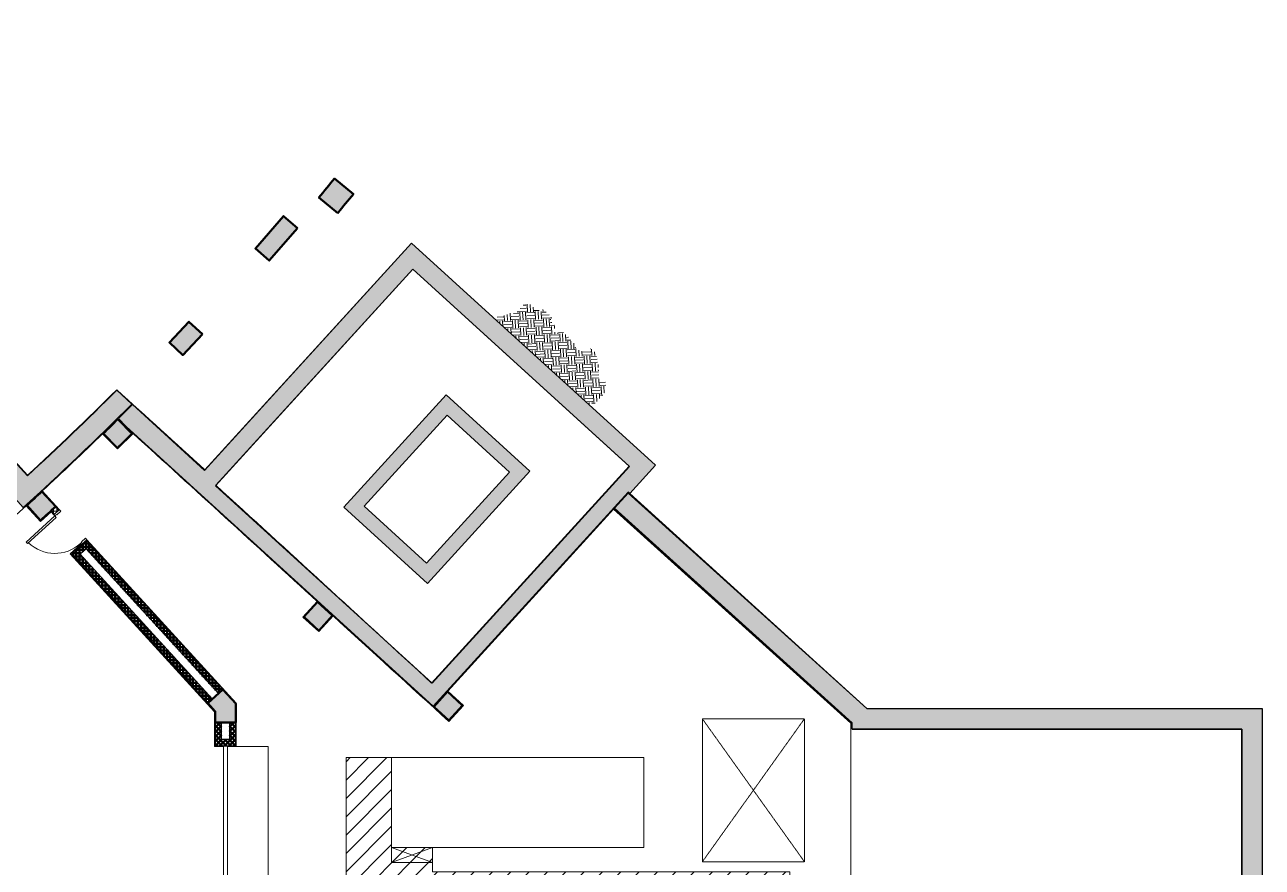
# Model space of a CAD drawing. Header units: inches. Extents: x 228171 to 360635, y 96017 to 200731.
# Drawn here: x 295828 to 326146, y 122648 to 143288 of the extents above; entities that cross this region are included whole.
import ezdxf

# ---------------------------------------------------------------- set-up
doc = ezdxf.new("R2010")
doc.units = ezdxf.units.IN
doc.header["$MEASUREMENT"] = 0
doc.linetypes.add('Lower Floor$0$HIDDEN', pattern=[9.524999999999999, 6.35, -3.175])
for name, color, linetype, lineweight in [('COLUMN - Lower Floor$0$A-G250-M-Walls-Concrete', 251, 'Continuous', 30), ('COLUMN - Lower Floor$0$A-G26-M-Columns-Concrete', 251, 'Continuous', 50), ('COLUMN - Lower Floor$0$A-G262-H-Columns', 251, 'Continuous', 9), ('Lower Floor$0$A-G250-H-Trench', 251, 'Continuous', 9), ('Lower Floor$0$A-G250-M-Trench', 251, 'Continuous', 9), ('Lower Floor$0$A-G250-M-Walls-Blockwork', 251, 'Continuous', 25), ('Lower Floor$0$A-G250-M-Walls-Louvred', 251, 'Continuous', 9), ('Lower Floor$0$A-G251-H-External-Walls', 251, 'Continuous', 5), ('Lower Floor$0$A-G252-H-Internal-Walls', 251, 'Continuous', 9), ('Lower Floor$0$A-G312-M-Wall-Finish-Plaster', 7, 'Continuous', 15), ('Lower Floor$0$A-G322-M-Door', 251, 'Continuous', 15), ('Lower Floor$0$A-G52-M-Plinth', 251, 'Continuous', 9), ('Lower Floor$0$A-Z036-G-Void-Symbology', 251, 'Continuous', 9)]:
    doc.layers.add(name, color=color, linetype=linetype, lineweight=lineweight)
doc.layers.add('Z-Z020-A-Xref', color=7, linetype='Continuous')
pattern_1 = [(90, (189220.6348981593, 257263.1440931406), (-79.375, 7.105427357601002e-15), []), (180, (189220.6348981593, 257263.1440931406), (-7.105427357601002e-15, -79.375), [])]

# ---------------------------------------------------------------- blocks, each defined once
blk = doc.blocks.new('COLUMN - Lower Floor')
at = {"layer": 'COLUMN - Lower Floor$0$A-G262-H-Columns'}
h = blk.add_hatch(color=256, dxfattribs=at)
edge = h.paths.add_edge_path()
edge.add_line((106571.4027449501, -125799.3185053534), (106234.0683205308, -125430.2583901323))
edge.add_arc((102341.0462987949, -121096.8717561632), 5825.277691336474, 311.9358469682542, 312.9210573471135)
edge.add_line((106308.0024286237, -125362.6799146715), (96627.08900819754, -114771.3380799699))
edge.add_arc((56495.3209119322, -70488.6315864771), 59762.16951317318, 273.69945726336533, 312.18484493445754, ccw=False)
edge.add_line((60351.34673700081, -130126.2704545414), (60317.03077675416, -129627.4494296513))
edge.add_arc((60383.57363976126, -130250.0620803192), 626.1584986158333, 93.14673319082681, 96.10043358758338, ccw=False)
edge.add_line((60349.20176513685, -129624.8476853924), (59990.61784737064, -120498.2998416004))
edge.add_arc((56500.0000001071, -70500.00000211783), 50119.99999794934, 273.9936094258472, 274.5655538404867)
edge.add_line((60489.53433304247, -120460.9649207498), (60846.28680035006, -129540.921543872))
edge.add_line((60846.28680035006, -129540.921543872), (60848.22570328874, -129590.2699189861))
edge.add_line((60848.22570328874, -129590.2699189861), (60865.68262515709, -129588.9564758671))
edge.add_arc((56510.70640131131, -70524.85277099216), 59224.43891140279, 274.2169614198618, 312.4371350071279)
edge.add_arc((46192.77479933143, -59289.52994008036), 74478.66135809133, 312.4628601116419, 312.7308167146163)
edge.add_line((96730.63152723186, -113997.8111691909), (97070.11628814542, -114364.8659122147))
edge.add_arc((25113.18461643915, -36539.56229705857), 105993.2917613084, 312.70160766514755, 312.75633564998884, ccw=False)
edge.add_line((96995.74602546776, -114433.5624747043), (106677.3316523645, -125025.6397326253))
edge.add_arc((56499.9999999864, -70500.00000007491), 74099.9999999772, 312.6218763195522, 314.9619633340324)
edge.add_line((108861.8166622479, -122931.3852175602), (109231.813393814, -123268.511976396))
edge.add_arc((56500.00000002368, -70500.00000011356), 74599.99999992352, 312.1596275781986, 314.98006950406335, ccw=False)
edge.add_line((106571.4027449501, -125799.3185053534), (106571.4027449499, -125799.3185053533))
edge.add_line((106571.4027449499, -125799.3185053533), (106571.4027449501, -125799.3185053534))
h = blk.add_hatch(color=256, dxfattribs=at)
edge = h.paths.add_edge_path()
edge.add_line((114276.0635732718, -118587.9961942633), (113814.6430348723, -118204.4714234145))
edge.add_arc((56500.00000159382, -70500.00000139244), 74569.99999789901, 320.2285053874411, 320.6892580214702)
edge.add_line((114196.4083809315, -117742.0295916985), (114660.3832878023, -118122.4602033335))
edge.add_arc((56499.99999868959, -70499.99999899979), 75170.00000166189, 320.22881446009944, 320.6889476599156, ccw=False)
for points in [[(113286.4461965342, -118958.2052223404), (112946.2012467175, -118663.6999182723), (112259.022203892, -119457.604801178), (112599.2671537088, -119752.110105246)], [(110958.3734053744, -121559.0961669067), (110631.5414793951, -121249.7728859197), (110150.371931193, -121758.1781041099), (110477.2038571723, -122067.5013850969)], [(121650.0065148869, -159812.1249964238), (121150.0065148869, -159812.1249964238), (121150.0075142527, -148532.124645941), (121150.0075142526, -148532.1250241017), (134025.0422219763, -148532.1250241017), (134025.0509564282, -142332.156156234), (136425.0282215793, -142332.1595372971), (136425.0282194056, -131228.9800470209), (126875.0282115961, -131228.9800708001), (126875.0282115961, -131074.1244438408), (121056.6698697368, -125821.4672663356), (121393.4286004296, -125451.8744457141), (127238.868414672, -130728.9800469726), (136925.0282193077, -130728.9800470235), (136925.0282216771, -142832.1602416924), (134525.0502520329, -142832.1568606283), (134525.041517582, -149032.1250241017), (121650.0074699545, -149032.1250241017), (121650.0065011215, -159812.1250055371)], [(113778.1315477255, -128114.4261419096), (113441.376383758, -128484.0150480489), (113810.9652898972, -128820.7702120164), (114147.7204538647, -128451.1813058771)], [(111093.272628261, -130597.9743806701), (111462.3321334795, -130260.6391147879), (111775.0291807576, -130602.7433331188), (111775.0291807576, -131066.2376597936), (111275.0291807576, -131066.2376597936), (111275.0291807576, -130796.823982416)], [(117333.284862288, -130650.2604755889), (116963.6959561487, -130313.5053116214), (116626.9407921812, -130683.0942177606), (116996.5296983204, -131019.8493817281)]]:
    blk.add_hatch(color=256, dxfattribs=at).paths.add_polyline_path(points)
h = blk.add_hatch(color=256, dxfattribs=at)
h.paths.add_polyline_path([(121392.053399845, -125423.6885704245), (116612.1572489731, -130669.6240230812), (109092.1078402566, -123817.6448914951), (108901.6379011806, -123624.260314864), (109246.8521985948, -123282.2147555829), (111013.3146345051, -124891.7472319996), (116084.8473524842, -119325.7383611015), (122057.4062830697, -124767.7017552513), (121429.1672789753, -125457.1939807386), (121392.0533913262, -125423.688579774)])
h.paths.add_polyline_path([(116585.8903166137, -130104.5488228725), (121421.6964936443, -124797.2521232082), (116114.3977777693, -119961.4479613263), (111278.5936172152, -125268.744660833), (116585.8903180081, -130104.5488213421)], flags=16)
h = blk.add_hatch(color=256, dxfattribs=at)
h.paths.add_polyline_path([(114424.7630211266, -125794.9747243878), (116930.2214406403, -123045.2332624034), (118977.7439808953, -124910.8568710974), (116472.2855611368, -127660.5983330039)])
h.paths.add_polyline_path([(114919.2038701564, -125771.991104846), (116953.2050601904, -123539.6741115163), (118483.303131845, -124933.840490629), (116449.3019416072, -127166.1574839012)], flags=16)
h = blk.add_hatch(color=256, dxfattribs=at)
edge = h.paths.add_edge_path()
edge.add_line((108878.7925728938, -124346.6337381707), (108530.1560359195, -123988.230940897))
edge.add_arc((56499.9230505708, -70499.9214226885), 74619.99999748955, 314.2083257317123, 314.592242951213)
edge.add_line((108887.3901354462, -123638.3979915217), (109238.4155675751, -123994.4613932005))
edge.add_arc((56499.92304846124, -70499.92142054474), 75120.00000049717, 314.20832775510206, 314.5922398537553, ccw=False)
h = blk.add_hatch(color=256, dxfattribs=at)
edge = h.paths.add_edge_path()
edge.add_line((106995.2022055708, -126116.9844042453), (106659.1033282644, -125746.7985797188))
edge.add_arc((56500.00000164229, -70500.0000019322), 74619.99999748911, 312.236612014128, 312.6205292336287)
edge.add_line((107028.1623108794, -125409.4637880289), (107366.7291584477, -125777.3937946117))
edge.add_arc((56499.99999960788, -70499.99999971634), 75120.00000049721, 312.2366140375173, 312.6205261361706, ccw=False)
at = {"layer": 'COLUMN - Lower Floor$0$A-G250-M-Walls-Concrete'}
blk.add_lwpolyline([(106571.4027449501, -125799.3185053534), (106234.0683205308, -125430.2583901323, 0.004298817714164418), (106308.0024286237, -125362.6799146715), (96627.08900819754, -114771.3380799699, -0.1695205963096173), (60351.34673700081, -130126.2704545414), (60317.03077675416, -129627.4494296513, -0.0128886628671375), (60349.20176513685, -129624.8476853924), (59990.61784737064, -120498.2998416004, 0.002495583474221951), (60489.53433304247, -120460.9649207498), (60846.28680035006, -129540.921543872), (60848.22570328874, -129590.2699189861), (60865.68262515709, -129588.9564758671, 0.1683303593735006), (96474.22419993022, -114233.5636823191, 0.001169181776341897), (96730.63152723186, -113997.8111691909), (97070.11628814542, -114364.8659122147, -0.0002387958866543937), (96995.74602546776, -114433.5624747043), (106677.3316523645, -125025.6397326253, 0.01021091064662063), (108861.8166622479, -122931.3852175602), (109231.813393814, -123268.511976396, -0.0123071208023742), (106571.4027449501, -125799.3185053534), (106571.4027449499, -125799.3185053533)], format="xyb", close=True, dxfattribs=at)
for points in [[(121392.053399845, -125423.6885704245), (116612.1572489731, -130669.6240230812), (109092.1078402566, -123817.6448914951), (108901.6379011806, -123624.260314864), (109246.8521985948, -123282.2147555829), (111013.3146345051, -124891.7472319996), (116084.8473524842, -119325.7383611015), (122057.4062830697, -124767.7017552513), (121429.1672789753, -125457.1939807386), (121392.0533913262, -125423.688579774)], [(116585.8903166137, -130104.5488228725), (121421.6964936443, -124797.2521232082), (116114.3977777693, -119961.4479613263), (111278.5936172152, -125268.744660833), (111278.5936172152, -125268.744660833), (116585.8903180081, -130104.5488213421)], [(114424.7630211266, -125794.9747243878), (116930.2214406403, -123045.2332624034), (118977.7439808953, -124910.8568710974), (116472.2855611368, -127660.5983330039)], [(114919.2038701564, -125771.991104846), (116953.2050601904, -123539.6741115163), (118483.303131845, -124933.840490629), (116449.3019416072, -127166.1574839012)], [(121650.0065148869, -159812.1249964238), (121150.0065148869, -159812.1249964238), (121150.0075142527, -148532.124645941), (121150.0075142526, -148532.1250241017), (134025.0422219763, -148532.1250241017), (134025.0509564282, -142332.156156234), (136425.0282215793, -142332.1595372971), (136425.0282194056, -131228.9800470209), (126875.0282115961, -131228.9800708001), (126875.0282115961, -131074.1244438408), (121056.6698697368, -125821.4672663356), (121393.4286004296, -125451.8744457141), (127238.868414672, -130728.9800469726), (136925.0282193077, -130728.9800470235), (136925.0282216771, -142832.1602416924), (134525.0502520329, -142832.1568606283), (134525.041517582, -149032.1250241017), (121650.0074699545, -149032.1250241017), (121650.0065011215, -159812.1250055371)]]:
    blk.add_lwpolyline(points, close=True, dxfattribs=at)
at = {"layer": 'COLUMN - Lower Floor$0$A-G26-M-Columns-Concrete'}
for points in [[(114276.0635732718, -118587.9961942633), (113814.6430348723, -118204.4714234145, 0.002010415333799121), (114196.4083809315, -117742.0295916985), (114660.3832878023, -118122.4602033335, -0.002007712531261424), (114276.0635732718, -118587.9961942633)], [(114276.0635732718, -118587.9961942633), (113814.6430348723, -118204.4714234145, 0.002010415333729772), (114196.4083809315, -117742.0295916985), (114660.3832878023, -118122.4602033335, -0.002007712531311705)], [(108878.7925728938, -124346.6337381707), (108530.1560359195, -123988.230940897, 0.001675156450757713), (108887.3901354462, -123638.3979915217), (109238.4155675751, -123994.4613932005, -0.001675134106782758), (108878.7925728938, -124346.6337381707)], [(106995.2022055708, -126116.9844042453), (106659.1033282644, -125746.7985797188, 0.001675156450757713), (107028.1623108794, -125409.4637880289), (107366.7291584477, -125777.3937946117, -0.001675134106782758), (106995.2022055708, -126116.9844042453)]]:
    blk.add_lwpolyline(points, format="xyb", close=True, dxfattribs=at)
for points in [[(113286.4461965342, -118958.2052223404), (112946.2012467175, -118663.6999182723), (112259.022203892, -119457.604801178), (112599.2671537088, -119752.110105246)], [(110958.3734053744, -121559.0961669067), (110631.5414793951, -121249.7728859197), (110150.371931193, -121758.1781041099), (110477.2038571723, -122067.5013850969)], [(113778.1315477255, -128114.4261419096), (113441.376383758, -128484.0150480489), (113810.9652898972, -128820.7702120164), (114147.7204538647, -128451.1813058771)], [(111093.272628261, -130597.9743806701), (111462.3321334795, -130260.6391147879), (111775.0291807576, -130602.7433331188), (111775.0291807576, -131066.2376597936), (111275.0291807576, -131066.2376597936), (111275.0291807576, -130796.823982416)], [(111093.272628261, -130597.9743806701), (111462.3321334795, -130260.6391147879), (111775.0291807576, -130602.7433331188), (111775.0291807576, -131066.2376597936), (111275.0291807576, -131066.2376597936), (111275.0291807576, -130796.823982416)], [(117333.284862288, -130650.2604755889), (116963.6959561487, -130313.5053116214), (116626.9407921812, -130683.0942177606), (116996.5296983204, -131019.8493817281)]]:
    blk.add_lwpolyline(points, close=True, dxfattribs=at)

msp = doc.modelspace()

# ---------------------------------------------------------------- hatches: boundary and pattern name
at = {"layer": 'Lower Floor$0$A-G250-H-Trench'}
h = msp.add_hatch(dxfattribs=at)
h.set_pattern_fill('LINE', color=256, scale=100, angle=45, style=0)
h.set_pattern_definition([(45, (189220.6348981593, 257263.1440931406), (-224.5064030267288, 224.5064030267289), [])])
h.paths.add_polyline_path([(305815.6631090212, 122534.164008781), (305815.6631090213, 123134.1640269159), (304815.6631090213, 123134.1640288092), (304815.6631090213, 125334.1640269164), (303699.0951909033, 125334.1647967931), (303699.096679209, 116531.008896445), (313170.6638991943, 116531.008896445), (313170.6638991816, 116531.0092561822), (314570.6638991943, 116531.0088964451), (314570.6638991943, 117531.008896445), (314570.6639899265, 122534.1638536362), (305815.6631090212, 122534.1638536362)])
h.paths.add_polyline_path([(313370.6638991943, 117531.008896445), (305815.6594524765, 117531.008896445), (305815.6594524765, 117831.0020017767), (304699.0967619554, 117831.0026933913), (304699.0968158718, 121334.1638536361), (304899.09681895, 121534.1638536361), (313370.6639717915, 121534.1638536362), (313570.6639681645, 121334.1638536362), (313570.6639028213, 117731.008896445)], flags=16)
at = {"layer": 'Lower Floor$0$A-G251-H-External-Walls'}
h = msp.add_hatch(dxfattribs=at)
h.set_pattern_fill('EARTH', color=256, scale=30, angle=92.66143564726377, style=0)
h.set_pattern_definition([(92.66143564726373, (235857.2793126464, 155967.1371559477), (-199.1402165064319, 181.4488196979287), [190.5, -190.5]), (92.66143564726373, (235785.918868358, 155963.8200190462), (-199.1402165064319, 181.4488196979287), [190.5, -190.5]), (92.66143564726373, (235714.5584240697, 155960.5028821446), (-199.1402165064319, 181.4488196979287), [190.5, -190.5]), (182.6614356472638, (235689.6658970064, 155983.1839846068), (-181.4488196979287, -199.1402165064319), [190.5, -190.5]), (182.6614356472638, (235686.3487601048, 156054.5444288951), (-181.4488196979287, -199.1402165064319), [190.5, -190.5]), (182.6614356472638, (235683.0316232032, 156125.9048731834), (-181.4488196979287, -199.1402165064319), [190.5, -190.5])])
h.paths.add_polyline_path([(308708.9356455618, 136019.8224847204), (308715.5226129038, 136027.0516863476), (308708.3000962801, 136033.6325625745), (308714.8894364493, 136040.8643683813), (308714.2526440494, 136054.6755789163), (308713.6182244767, 136068.4893936309), (308720.2051918187, 136075.718595258), (308719.5720153641, 136089.5312772918), (308732.7483228754, 136103.9922847257), (308725.5245631335, 136110.5742936335), (308732.1115304755, 136117.8034952607), (308717.6652541098, 136130.9663803953), (308717.0308345372, 136144.78019511), (308529.2230261935, 136315.9033652654), (308483.1047634907, 136265.2885371567), (308469.2940364068, 136264.6413444373), (308454.8477600412, 136277.804229572), (308448.258419872, 136270.5724237652), (308419.3646240226, 136296.8993267155), (308405.5538969387, 136296.2521339961), (308391.7420401457, 136295.6012044162), (308385.1550728038, 136288.3720027891), (308371.3419728927, 136287.7222058901), (308357.5312458088, 136287.0750131707), (308350.3087291852, 136293.6558893974), (308336.4956292739, 136293.0060924986), (308329.908661932, 136285.7768908714), (308293.792349459, 136318.6846700485), (308300.379316801, 136325.9138716756), (308293.1555570591, 136332.4958805834), (308299.7448972283, 136339.7276863902), (308292.5211374864, 136346.309695298), (308299.1081048285, 136353.5388969252), (308176.3104048071, 136465.4273849532), (308169.7234374651, 136458.1981833261), (308162.5009208414, 136464.779059553), (308149.3246133302, 136450.3180521191), (308142.1008535883, 136456.9000610268), (308128.9245460771, 136442.4390535929), (308114.4782697115, 136455.6019387275), (308101.3019622003, 136441.1409312936), (308094.0782024584, 136447.7229402014), (308080.9018949472, 136433.2619327674), (308067.0887950361, 136432.6121358684), (308046.6899709011, 136424.7320046613), (307908.3375556202, 136272.8901245152), (307901.1137958783, 136279.472133423), (307868.1742135136, 136243.3209169275), (307854.3611136028, 136242.6711200289), (307841.1848060916, 136228.2101125949), (307827.3740790074, 136227.5629198752), (307813.5622222148, 136226.9119902956), (307793.7989473613, 136205.2217812342), (307779.9858474505, 136204.5719843355), (307760.222572597, 136182.881775274), (307716.8825003821, 136222.3715633589), (307683.9405451905, 136186.2177426841), (307676.7167854487, 136192.7997515919), (307662.9073014829, 136192.1514261917), (307642.5048614029, 136184.2698234862), (307614.8810344079, 136182.9728338678), (307601.7047268967, 136168.5118264338), (307574.0821430199, 136167.2137041345), (307539.8725918008, 136158.6863802078), (307512.8831843788, 136143.5755758751), (307478.6736331597, 136135.0482519484), (307457.636773507, 136140.9804639575), (307437.237949372, 136133.1003327504), (307423.4272222879, 136132.4531400307), (307416.203462546, 136139.0351489385), (307351.9809491246, 136072.7157167967), (309672.7581900757, 133958.1137617527), (309708.5546559706, 133997.4004100779), (309715.7784157125, 133990.8184011701), (309728.9547232237, 134005.279408604), (309742.7642071897, 134005.9277340046), (309749.9879669316, 133999.3457250968), (309756.5773071005, 134006.5775309033), (309771.0248265843, 133993.4135130877), (309777.6117939266, 134000.6427147152), (309784.8343105504, 133994.0618384883), (310028.5971859212, 134261.5917781065), (310021.3746692975, 134268.1726543334), (310027.9640094664, 134275.4044601399), (310027.3272170668, 134289.2156706752), (310033.9165572357, 134296.4474764817), (310033.2797648361, 134310.258687017), (310032.6453452631, 134324.0725017312), (310045.8216527743, 134338.5335091652), (310045.1861034929, 134352.3435870196), (310037.962343751, 134358.9255959274), (310051.1386512622, 134373.3866033613), (310043.9148915203, 134379.9686122691), (310057.0911990316, 134394.4296197031), (310049.8686824078, 134401.01049593), (310063.044989919, 134415.471503364), (310062.410570346, 134429.2853180782), (310068.9975376883, 134436.5145197057), (310068.3631181153, 134450.32833442), (310067.7275688339, 134464.1384122744), (310074.3169090028, 134471.3702180809), (310073.6801166032, 134485.1814286162), (310080.2694567721, 134492.4132344227), (310073.0456970302, 134498.9952433305), (310079.6326643725, 134506.2244449579), (310036.2925921577, 134545.7142330428), (310029.7056248154, 134538.4850314153), (310022.4818650735, 134545.0670403231), (310015.8925249046, 134537.8352345166), (310002.0830409385, 134537.186909116), (309988.2699410278, 134536.5371122173), (309981.6829736855, 134529.3079105899), (309974.4592139436, 134535.8899194977), (309960.647357151, 134535.2389899181), (309946.8366300667, 134534.5917971984), (309910.7190744755, 134567.5007090564), (309917.3060418178, 134574.7299106839), (309902.8597654522, 134587.8927958186), (309902.2253458792, 134601.7066105329), (309901.5897965977, 134615.5166883873), (309894.3660368558, 134622.0986972951), (309900.9553770248, 134629.3305031016), (309886.5091006591, 134642.4933882363), (309885.8723082595, 134656.3045987716), (309892.4616484285, 134663.5364045781), (309885.2378886865, 134670.1184134858), (309877.3785796633, 134690.510500248), (309890.5548871745, 134704.971507682), (309889.9204676014, 134718.7853223963), (309882.6979509777, 134725.3661986232), (309881.4267390051, 134752.9912238727), (309888.0160791744, 134760.2230296796), (309880.7923194325, 134766.8050385874), (309880.1567701507, 134780.6151164414), (309893.333077662, 134795.0761238754), (309886.1093179201, 134801.6581327832), (309885.4748983474, 134815.4719474978), (309884.8393490658, 134829.2820253517), (309877.6155893239, 134835.8640342595), (309876.9811697511, 134849.6778489742), (309876.3456204695, 134863.4879268282), (309875.7112008968, 134877.3017415428), (309882.2981682388, 134884.5309431699), (309875.0744084969, 134891.1129520777), (309874.4412320424, 134904.9256341115), (309881.0281993844, 134912.1548357386), (309880.3937798117, 134925.9686504532), (309873.1700200699, 134932.550659361), (309879.7569874118, 134939.7798609881), (309879.1225678392, 134953.5936757028), (309871.2632588155, 134973.9857624646), (309864.0394990736, 134980.5677713724), (309863.4063226191, 134994.3804534061), (309862.7695302192, 135008.1916639411), (309869.3588703884, 135015.4234697479), (309854.9125940228, 135028.5863548826), (309854.2758016229, 135042.3975654175), (309860.2283493922, 135063.4405817593), (309853.0058327685, 135070.0214579862), (309852.3714131958, 135083.8352727008), (309851.7346207959, 135097.6464832358), (309851.1002012233, 135111.4602979504), (309850.4646519415, 135125.2703758044), (309843.2408921996, 135131.8523847122), (309842.606472627, 135145.6661994268), (309841.9709233452, 135159.4762772809), (309834.7471636033, 135166.0582861887), (309834.1127440307, 135179.8721009033), (309833.4771947489, 135193.6821787574), (309819.0296752651, 135206.8461965729), (309818.3964988106, 135220.6588786066), (309810.5359466688, 135241.0520980494), (309796.0896703033, 135254.2149831839), (309802.6790104726, 135261.4467889908), (309701.5513465588, 135353.5903829763), (309694.9620063896, 135346.3585771695), (309687.7382466477, 135352.9405860773), (309681.1512793057, 135345.7113844502), (309660.7524551708, 135337.8312532431), (309653.5286954289, 135344.4132621509), (309640.3523879176, 135329.9522547169), (309633.1286281758, 135336.5342636248), (309626.5392880065, 135329.3024578179), (309619.3167713828, 135335.8833340448), (309612.7298040408, 135328.6541324177), (309598.9167041297, 135328.0043355186), (309591.6929443878, 135334.5863444264), (309578.5166368767, 135320.1253369925), (309571.2941202529, 135326.7062132194), (309551.5308453997, 135305.0160041582), (309544.3070856578, 135311.598013066), (309517.9544706354, 135282.6759981981), (309503.5069511516, 135295.8400160137), (309496.9176109824, 135288.6082102069), (309489.6950943587, 135295.1890864338), (309483.1081270167, 135287.9598848067), (309468.6606075329, 135301.1239026223), (309462.0712673637, 135293.8920968154), (309440.4012312563, 135313.6369908579), (309433.8142639142, 135306.4077892308), (309426.5917472905, 135312.9886654577), (309412.7786473794, 135312.3388685586), (309405.5548876375, 135318.9208774664), (309391.7454036719, 135318.272552066), (309385.1560635027, 135311.0407462592), (309334.5922315458, 135357.112543252), (309326.7340522313, 135377.5083668744), (309319.5115356076, 135384.0892431013), (309311.6509834658, 135404.4824625441), (309303.7940472693, 135424.8771534856), (309296.5702875275, 135431.4591623934), (309295.9347382457, 135445.2692402474), (309295.3003186731, 135459.083054962), (309301.887286015, 135466.3122565892), (309215.207141585, 135545.2918327592), (309214.5727220124, 135559.1056474738), (309185.6789261629, 135585.4325504241), (309185.042133763, 135599.243760959), (308990.0118087956, 135776.9478073413), (308976.8355012845, 135762.4867999073), (308963.0247742006, 135761.839607188), (308955.8010144587, 135768.4216160958), (308942.6247069475, 135753.9606086618), (308928.8128501545, 135753.3096790819), (308915.0021230706, 135752.6624863626), (308894.6020558176, 135744.7834878364), (308888.0127156483, 135737.5516820296), (308874.2032316826, 135736.9033566293), (308867.6138915134, 135729.6715508225), (308860.3901317715, 135736.2535597303), (308846.5794046876, 135735.606367011), (308839.9900645184, 135728.3745612041), (308803.8737520454, 135761.2823403812), (308810.4630922147, 135768.514146188), (308796.0155727307, 135781.6781640038), (308802.6025400727, 135788.9073656309), (308801.9693636184, 135802.7200476645), (308794.7456038765, 135809.3020565723), (308807.9219113877, 135823.7630640062), (308800.6981516458, 135830.345072914), (308813.874459157, 135844.806080348), (308806.6519425333, 135851.3869565749), (308806.0151501333, 135865.1981671098), (308825.7807978138, 135886.8909803506), (308818.5570380719, 135893.4729892584), (308825.1440054139, 135900.7021908856), (308817.9214887901, 135907.2830671125), (308817.2870692175, 135921.0968818271)])
at = {"layer": 'Lower Floor$0$A-G252-H-Internal-Walls'}
h = msp.add_hatch(dxfattribs=at)
h.set_pattern_fill('ANSI37', color=256, scale=25, angle=45, style=0)
h.set_pattern_definition(pattern_1)
h.paths.add_polyline_path([(296475.6959931055, 131383.2003115534), (296553.4529153996, 131298.1291758132), (296663.9777068805, 131399.5409758913), (296586.1780090015, 131484.6589109063)])
at = {"layer": 'Lower Floor$0$A-G252-H-Internal-Walls', "lineweight": 50}
h = msp.add_hatch(dxfattribs=at)
h.set_pattern_fill('ANSI37', color=256, scale=25, angle=45, style=0)
h.set_pattern_definition(pattern_1)
h.paths.add_polyline_path([(300572.4837275947, 126901.5187844782), (300683.2026023855, 127002.720299512), (297340.1655622099, 130662.8107373137), (296971.5041817277, 130324.5599838458), (300313.3740843043, 126664.6821248715), (300424.0912237628, 126765.8820537416), (297183.1758130364, 130315.2001391639), (297330.7993247162, 130450.6462875777)])
h = msp.add_hatch(dxfattribs=at)
h.set_pattern_fill('ANSI37', color=256, scale=25, style=0)
h.set_pattern_definition([(45, (189220.6348981593, 257263.1440931406), (-56.1266007566822, 56.12660075668221), []), (135, (189220.6348981593, 257263.1440931406), (-56.12660075668221, -56.1266007566822), [])])
edge = h.paths.add_edge_path()
edge.add_line((300995.6640789168, 126196.906433347), (300845.6635185906, 126196.906433347))
edge.add_line((300845.6635185906, 126196.906433347), (300845.6606978697, 125775.5832436705))
edge.add_line((300845.6606978697, 125775.5832436705), (300645.6604379357, 125775.5832487928))
edge.add_line((300645.6604379357, 125775.5832487928), (300645.6636567917, 126196.906433347))
edge.add_line((300645.6636567917, 126196.906433347), (300495.6636567893, 126196.906433347))
edge.add_line((300495.6636567893, 126196.906433347), (300495.6595823446, 125625.5832526345))
edge.add_line((300495.6595823446, 125625.5832526345), (300995.6599481094, 125625.5832398288))
edge.add_line((300995.6599481094, 125625.5832398288), (300995.6635185924, 126196.906433347))

# ---------------------------------------------------------------- linework, layer by layer
for p, q in [((300243.824871493, 132382.2350488408), (305305.4822506434, 137937.4057320391)), ((305305.4822506434, 137937.4057320391), (311278.0411812289, 132495.4423378893)), ((300509.0924728651, 132005.2251289851), (305335.0326759286, 137301.6961318143)), ((305335.0326759286, 137301.6961318143), (310634.9993841752, 132472.5726101042)), ((311278.0411812289, 132495.4423378893), (310649.8021771346, 131805.9501124019)), ((310649.8021771346, 131805.9501124019), (316459.5033128313, 126534.1640461679)), ((316459.5033128313, 126534.1640461679), (326145.663117467, 126534.1640461679)), ((326145.663117467, 126534.1640461679), (326145.6631198365, 114430.9838514481)), ((316095.6631097554, 126034.1640223405), (325645.6631175649, 126034.1640223405)), ((325645.6631175649, 126034.1640461197), (325645.6631175649, 114930.9845558435))]:
    msp.add_line(p, q)
at = {"layer": 'Lower Floor$0$A-G250-M-Trench', "ltscale": 0.04, "elevation": -4.975618369615183e-10}
for points in [[(305815.6631090212, 122534.164008781), (305815.6631090213, 123134.1640269159), (304815.6631090213, 123134.1640288092), (304815.6631090213, 125334.1640269164), (303699.0951909033, 125334.1647967931), (303699.096679209, 116531.008896445), (313170.6638991943, 116531.008896445), (313170.6638991816, 116531.0092561822), (314570.6638991943, 116531.0088964451), (314570.6638991943, 117531.008896445), (314570.6639899265, 122534.1638536362), (305815.6631090212, 122534.1638536362)], [(304815.6969552024, 122762.2802390089), (304815.6873472841, 123134.1640275421), (305815.6873469503, 123134.1898633506), (305815.6969548687, 122762.3060748173)]]:
    msp.add_lwpolyline(points, close=True, dxfattribs=at)
msp.add_lwpolyline([(304815.6969552024, 122762.2802390089), (305815.6873469503, 123134.1898633506), (304815.6873472841, 123134.1640275421), (305815.6969548687, 122762.3060748173)], dxfattribs=at)
at = {"layer": 'Lower Floor$0$A-G250-M-Walls-Blockwork'}
for p, q in [((296553.4529153996, 131298.1291758132), (296475.4591688624, 131383.4594126949)), ((296475.6959931055, 131383.2003115534), (296586.1780090016, 131484.6589109063)), ((296553.4529153996, 131298.1291758132), (296663.9777068804, 131399.5409758913)), ((296663.9777068804, 131399.5409758913), (296586.1780090015, 131484.6589109063)), ((296971.5041817277, 130324.5599838458), (297339.9273319332, 130662.5921584909)), ((297183.1758130364, 130315.2001391639), (297330.7993247162, 130450.6462875777)), ((297330.7993247162, 130450.6462875777), (300572.4837275947, 126901.5187844782)), ((297340.1655622099, 130662.8107373137), (300683.2026023855, 127002.720299512)), ((300313.3740843043, 126664.6821248715), (296971.5041817277, 130324.5599838458)), ((300424.0912237628, 126765.8820537416), (297183.1758130364, 130315.2001391639)), ((300313.3762818383, 126664.6841335062), (300422.8992616356, 126764.7925523051)), ((300572.2491728401, 126901.3043919767), (300682.9670316388, 127002.5049783528))]:
    msp.add_line(p, q, dxfattribs=at)
msp.add_lwpolyline([(300995.6640789168, 126196.906433347), (300845.6635185906, 126196.906433347), (300845.6606978697, 125775.5832436705), (300645.6604379357, 125775.5832487928), (300645.6636567917, 126196.906433347), (300495.6636567893, 126196.906433347), (300495.6595823446, 125625.5832526345), (300995.6599481094, 125625.5832398288), (300995.6635185925, 126196.906433347)], dxfattribs=at)
at = {"layer": 'Lower Floor$0$A-G250-M-Walls-Louvred'}
for p, q in [((300795.6636807452, 125605.583244951), (301795.6636807452, 125605.583244951)), ((301795.6636807452, 125605.583244951), (301795.6636807452, 121605.583244951))]:
    msp.add_line(p, q, dxfattribs=at)
msp.add_lwpolyline([(300695.6597694102, 121585.5832959487), (300695.659875996, 125625.5832475123), (300795.6596544581, 125625.5832449511), (300795.6597694102, 121585.5832959487), (300695.6637956973, 121585.5832959485)], dxfattribs=at)
at = {"layer": 'Lower Floor$0$A-G312-M-Wall-Finish-Plaster'}
for p, q in [((295898.5777762228, 132251.6577023879), (286234.1880119281, 142824.9219360567)), ((298099.169464496, 132895.2630872838), (297736.6299668408, 133267.962235163)), ((298099.169464496, 132895.2630872838), (298484.6180793606, 133272.7259986381)), ((305794.9412825102, 127160.731544961), (310634.9993841752, 132472.5726101042)), ((296675.0495908943, 131409.6609257124), (296256.5284056027, 131867.5503523211)), ((296214.5004506201, 131117.878606246), (295864.9307740998, 131502.9053033055)), ((296474.4887073486, 131354.8767450146), (296214.5004506201, 131117.878606246)), ((296538.7080441681, 131284.6166092153), (296474.4887073486, 131354.8767450146)), ((306190.7377121961, 126964.0939164884), (310253.4390209622, 131422.8056083772)), ((310253.4390209622, 131422.8056083772), (316065.6631046924, 126175.6862738678)), ((316080.6631060755, 126182.3529626204), (310263.4905384268, 131433.9396551105)), ((297340.2488230422, 130662.9247146769), (297351.3200295012, 130673.0450801703)), ((297350.9973887008, 130672.7101765895), (301010.6640993368, 126666.2230760156)), ((296942.0793147251, 130324.7051310561), (297205.1690336682, 130566.0927576792)), ((297218.6885808678, 130551.3543096993), (297205.1690336682, 130566.0927576792)), ((296942.0793147251, 130324.7051310561), (300475.6640415372, 126458.5444310053)), ((302640.820959814, 128778.1440328266), (302990.081234527, 129161.4573022293)), ((303032.5852003216, 128421.183559021), (302640.820959814, 128778.1440328266)), ((303031.6001880565, 128442.3738811242), (302662.0112819172, 128779.1290450917)), ((303381.6622717608, 128804.2957627701), (303032.5852003216, 128421.183559021)), ((306190.7377121961, 126964.0939164884), (306575.1100825504, 126613.8686298168)), ((300475.6640415372, 126458.5444310053), (300475.6594909726, 125605.583333347)), ((301010.6598954891, 125610.5806591932), (301010.6640993368, 126666.2230760156)), ((306575.1100825504, 126613.8686298168), (306218.7072487451, 126222.7163993978)), ((316065.6631046924, 126175.6862738678), (316065.6610622068, 116331.0089206892)), ((300475.6594909726, 125605.583333347), (300695.6638768647, 125605.5822336738)), ((300695.6639022831, 125625.5832475121), (300695.6639017146, 125605.5822336737)), ((300795.663681205, 125610.5817338334), (300795.6636807452, 125625.583244951)), ((300795.663681205, 125610.5817338334), (301010.6598954891, 125610.5806591932))]:
    msp.add_line(p, q, dxfattribs=at)
for centre, radius, start, end in [((245720.6348981377, 186763.1440930745), 74089.99999998909, 312.629635723738, 314.9701626931471), ((-592880.2828346839, -848081.9071026403), 1326265.661853158, 47.66899368080902, 47.7951468804437), ((245720.6348981377, 186763.1440930745), 74614.99999998909, 312.6321097902059, 314.1968091813225), ((-592880.2828346839, -848081.9071026403), 1325740.661853158, 47.48751568912931, 47.75111604897141), ((-592880.2828346839, -848081.9071026403), 1326165.661853158, 47.33977746213285, 47.64955241130694), ((245720.6348981518, 186763.1440930504), 74619.99999996138, 309.445763070565, 312.2212572539808), ((1556661.704043099, 1503255.614013735), 1860061.098282576, 227.6401816730968, 227.7583365532623)]:
    msp.add_arc(centre, radius, start, end, dxfattribs=at)
at = {"layer": 'Lower Floor$0$A-G322-M-Door'}
for p, q in [((296604.7910167379, 131293.6538787284), (296612.9024044068, 131284.8104975829)), ((297221.3978139266, 130621.6865573658), (297229.5092015955, 130612.8431762202))]:
    msp.add_line(p, q, dxfattribs=at)
for points in [[(296613.0437437716, 131284.9401378598), (296708.8470395147, 131372.8135042728), (296675.0495908943, 131409.6609257124), (296538.7080438465, 131284.6166095672), (296564.3318382529, 131256.558581771), (296604.7910167379, 131293.6538787284)], [(297229.5092015955, 130612.8431762202), (297192.9219460841, 130579.4450554426), (297218.6887053159, 130551.3530344379), (297351.3393976513, 130673.0238765506), (297317.5348820649, 130709.8648159761), (297221.7386731667, 130621.9979099147)]]:
    msp.add_lwpolyline(points, dxfattribs=at)
msp.add_lwpolyline([(295898.4544993359, 130578.0252163207), (295864.6570507155, 130614.8726377603), (296564.3318382529, 131256.558581771), (296598.0492421891, 131219.6380600926)], close=True, dxfattribs=at)
msp.add_arc((296567.3862772561, 131262.2743552084), 926.0403477141953, 225.7568011276269, 312.4926053061188, dxfattribs=at)
at = {"layer": 'Lower Floor$0$A-G52-M-Plinth', "linetype": 'Continuous', "ltscale": 0.1}
msp.add_line((310995.6631090213, 125334.1598692143), (310995.6631090213, 123134.1598692139), dxfattribs=at)
msp.add_lwpolyline([(304815.6631090213, 123134.1640269159), (304815.6631090213, 125334.1640269164), (310995.6631090213, 125334.1598692143), (310995.6631090213, 123134.1598692139)], close=True, dxfattribs=at)
at = {"layer": 'Lower Floor$0$A-Z036-G-Void-Symbology', "linetype": 'Lower Floor$0$HIDDEN', "ltscale": 0.04}
for p, q in [((312429.0895291096, 122784.1660624537), (314929.0916071988, 126284.1660624537)), ((314929.0956507104, 122784.1653143107), (312429.0916072105, 126284.1648650057))]:
    msp.add_line(p, q, dxfattribs=at)
msp.add_lwpolyline([(312429.0895291096, 122784.1660624537), (312429.0895291096, 126284.1660624537), (314929.0895291096, 126284.1660624537), (314929.0895291096, 122784.1660624537)], close=True, dxfattribs=at)

# ---------------------------------------------------------------- block references
at = {"layer": 'Z-Z020-A-Xref'}
msp.add_blockref('COLUMN - Lower Floor', (189220.6348981593, 257263.1440931406), dxfattribs=at)

doc.saveas('drawing.dxf')
